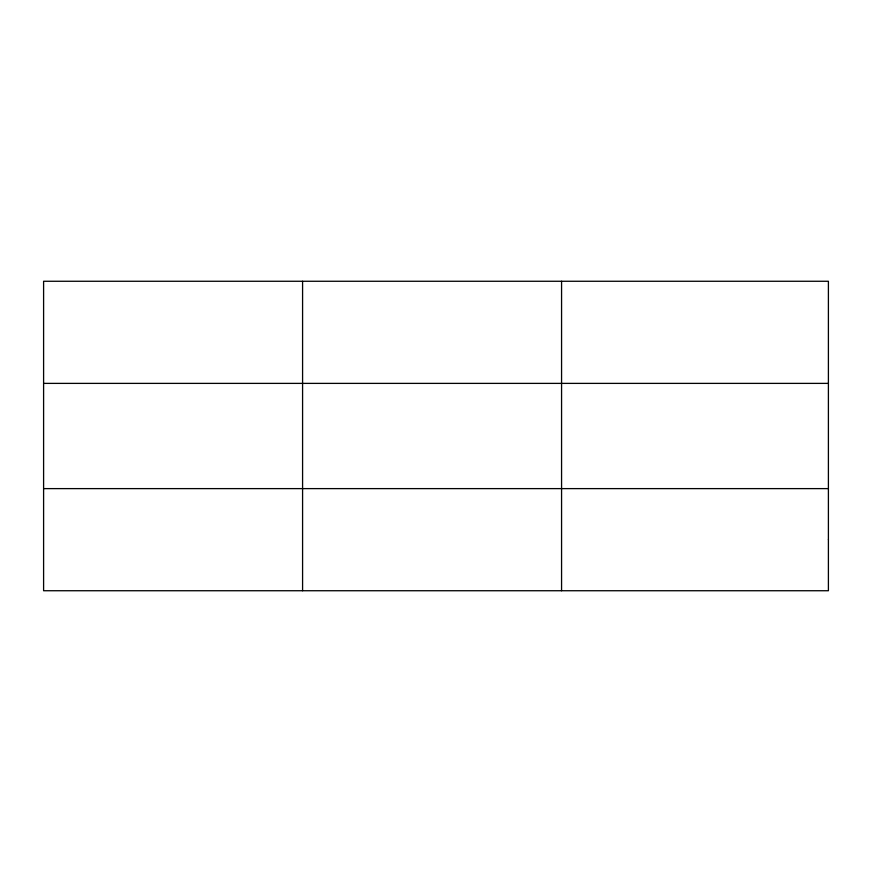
<?xml version="1.0" encoding="UTF-8"?>
<svg xmlns="http://www.w3.org/2000/svg" width="872" height="872" viewBox="0 0 872 872"><rect width="100%" height="100%" fill="white"/><g stroke="black" fill="none" stroke-linecap="round" stroke-linejoin="round"><path stroke-width="1.31" d="M302.584 281.264L302.584 590.736M561.568 281.264L561.568 590.736M43.6 383.386L828.4 383.386M43.6 488.614L828.4 488.614M828.4 539.67L828.4 590.736L43.6 590.736L43.6 281.264L828.4 281.264L828.4 539.67"/></g></svg>
